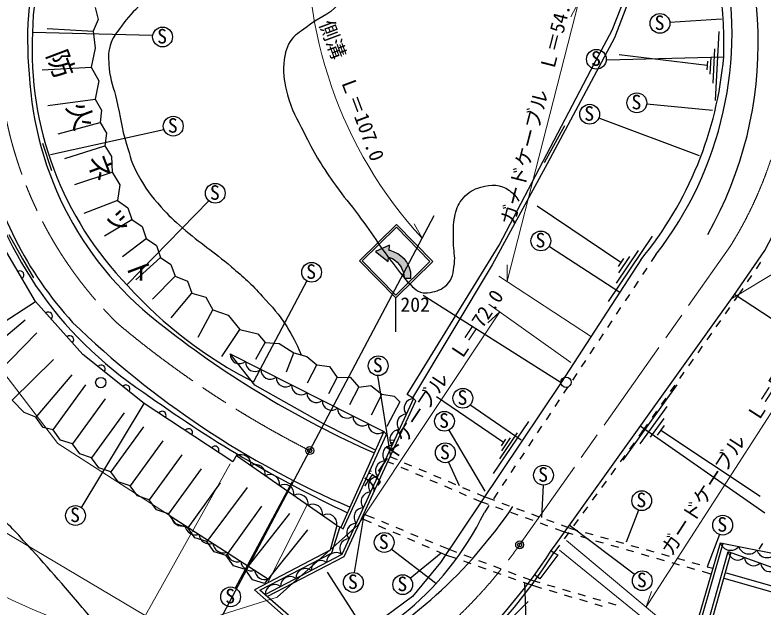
# Model space of a CAD drawing. Units: millimetres, scale not verified. Extents: x 40000 to 680000, y 20000 to 380000.
# Drawn here: x 259191 to 353658, y 233105 to 307839 of the extents above; entities that cross this region are included whole.
import ezdxf
from ezdxf.enums import TextEntityAlignment as Align

# ---------------------------------------------------------------- set-up
doc = ezdxf.new("R2010")
doc.units = ezdxf.units.MM
doc.header["$LTSCALE"] = 1000
doc.header["$PDMODE"] = 32
doc.header["$PDSIZE"] = 500
doc.linetypes.add('CHAIN', pattern=[18.5, 12, -1.5, 3.5, -1.5])
for name, color, linetype, lineweight in [('M-BGD', 7, 'Continuous', 25), ('M-BMK', 2, 'CHAIN', 13), ('M-BMK-SRVR', 3, 'Continuous', 25), ('M-STR-HTXT', 7, 'Continuous', 13), ('M-STR-STRC', 7, 'Continuous', 25)]:
    doc.layers.add(name, color=color, linetype=linetype, lineweight=lineweight)
doc.layers.add('M-OTRS', color=6, linetype='Continuous')
doc.styles.add('ＭＳ ゴシック', font='')
doc.styles.get('ＭＳ ゴシック').set_extended_font_data('MS Gothic')

msp = doc.modelspace()

# ---------------------------------------------------------------- hatches: boundary and pattern name
at = {"layer": 'M-STR-STRC'}
msp.add_hatch(color=256, dxfattribs=at).paths.add_polyline_path([(306350, 277270), (306303, 276720), (304720, 277988), (306475, 278764), (306441, 278129), (306583, 278128), (307004, 277955), (307524, 277683), (307916, 277398), (308421, 276957), (308630, 276730), (308963, 276050), (309184, 275385), (309177, 274596), (308345, 274602), (308279, 275082), (308211, 275421), (308045, 275804), (307948, 276016), (307767, 276313), (307473, 276626), (307179, 276896), (306870, 277082)])
msp.add_hatch(color=256, dxfattribs=at).paths.add_polyline_path([(306350, 277270), (306303, 276720), (304720, 277988), (306475, 278764), (306441, 278129), (306583, 278128), (307004, 277955), (307524, 277683), (307916, 277398), (308421, 276957), (308630, 276730), (308963, 276050), (309184, 275385), (309177, 274596), (308345, 274602), (308279, 275082), (308211, 275421), (308045, 275804), (307948, 276016), (307767, 276313), (307473, 276626), (307179, 276896), (306870, 277082)])

# ---------------------------------------------------------------- linework, layer by layer
at = {"layer": 'M-BGD'}
for p, q in [((269304, 308790), (269687, 307257)), ((269687, 307257), (269073, 305799)), ((341881, 306947), (348419, 307363)), ((263273, 306152), (269073, 305799)), ((276551, 305262), (261404, 305628)), ((269073, 305799), (269328, 303637)), ((348079, 305733), (347593, 297047)), ((269328, 303637), (268833, 301232)), ((347544, 303585), (347301, 299242)), ((333952, 302171), (348696, 302566)), ((346596, 301459), (335494, 302817)), ((347070, 302522), (346948, 300351)), ((346626, 302002), (346565, 300917)), ((262611, 300901), (268833, 301232)), ((268833, 301232), (269793, 299544)), ((269793, 299544), (269306, 297205)), ((263339, 296428), (269306, 297205)), ((269306, 297205), (270108, 295843)), ((270108, 295843), (269932, 294271)), ((338967, 296624), (347290, 295814)), ((333000, 294830), (345586, 290087)), ((264663, 292821), (269932, 294271)), ((269932, 294271), (270735, 292909)), ((326072, 289222), (328640, 293897)), ((278011, 293344), (263661, 290182)), ((270735, 292909), (270559, 291337)), ((262665, 291650), (263800, 288227)), ((265490, 289709), (270559, 291337)), ((270559, 291337), (271361, 289975)), ((271361, 289975), (271445, 287990)), ((266748, 286433), (271445, 287990)), ((271445, 287990), (272441, 286400)), ((272441, 286400), (272138, 284401)), ((272138, 284401), (267874, 282792)), ((272138, 284401), (273444, 283510)), ((283668, 284376), (273311, 273771)), ((273444, 283510), (273955, 282014)), ((335707, 276584), (325121, 283712)), ((270511, 279973), (273955, 282014)), ((273955, 282014), (275261, 281123)), ((275261, 281123), (275772, 279627)), ((272752, 277368), (275772, 279627)), ((275772, 279627), (277078, 278736)), ((339655, 279909), (334111, 271675)), ((277078, 278736), (277588, 277239)), ((326706, 278595), (335554, 272849)), ((337877, 278114), (335105, 273998)), ((274473, 274411), (277588, 277239)), ((277588, 277239), (278895, 276348)), ((336053, 277098), (335360, 276069)), ((336792, 277349), (335406, 275291)), ((340134, 277606), (339552, 276731)), ((278895, 276348), (279405, 274852)), ((338998, 275899), (338444, 275066)), ((353348, 276616), (352784, 275790)), ((352220, 274964), (351656, 274139)), ((279405, 274852), (276547, 271984)), ((279405, 274852), (280982, 274235)), ((280982, 274235), (281512, 272712)), ((296045, 274269), (289293, 261524)), ((337890, 274234), (337336, 273402)), ((351092, 273313), (350418, 272326)), ((278908, 269623), (281512, 272712)), ((281512, 272712), (283277, 272205)), ((283277, 272205), (284160, 270616)), ((307282, 267862), (307282, 272129)), ((336782, 272569), (336227, 271737)), ((350418, 272326), (350009, 271743)), ((356767, 268153), (350040, 272561)), ((249049, 263413), (261772, 271689)), ((282328, 267152), (284160, 270616)), ((284160, 270616), (286112, 269927)), ((335673, 270904), (335119, 270072)), ((349433, 270926), (348857, 270108)), ((260483, 269335), (253301, 263255)), ((286112, 269927), (287591, 268137)), ((334565, 269239), (334011, 268407)), ((348282, 269290), (347706, 268473)), ((261940, 267713), (255847, 261486)), ((285329, 264724), (287591, 268137)), ((287591, 268137), (289846, 267576)), ((289846, 267576), (290778, 266507)), ((333457, 267574), (332903, 266742)), ((347131, 267655), (346555, 266837)), ((289611, 264379), (290778, 266507)), ((290778, 266507), (292559, 266365)), ((292559, 266365), (294391, 265189)), ((332349, 265909), (331795, 265077)), ((345979, 266019), (345404, 265202)), ((286356, 265065), (305760, 255255)), ((293478, 262774), (294391, 265189)), ((294391, 265189), (296046, 264726)), ((296046, 264726), (297308, 263674)), ((264063, 264346), (258856, 259204)), ((296149, 261408), (297308, 263674)), ((297308, 263674), (298892, 263468)), ((331241, 264244), (330687, 263412)), ((344828, 264384), (344253, 263566)), ((298892, 263468), (299870, 262096)), ((343677, 262748), (343101, 261931)), ((266355, 262410), (261838, 257062)), ((298820, 260042), (299870, 262096)), ((299870, 262096), (301540, 262107)), ((301540, 262107), (302614, 260873)), ((304984, 262318), (306624, 252059)), ((330132, 262580), (329578, 261747)), ((264025, 255475), (268143, 261135)), ((301490, 258675), (302614, 260873)), ((302614, 260873), (304140, 261072)), ((304140, 261072), (305527, 259980)), ((329024, 260915), (328470, 260082)), ((336003, 251637), (342821, 261132)), ((342526, 261113), (341950, 260295)), ((305527, 259980), (304161, 257309)), ((305527, 259980), (307091, 259742)), ((260369, 257648), (258856, 259204)), ((270569, 259370), (266451, 253710)), ((307807, 259013), (306152, 255914)), ((307091, 259742), (307807, 259013)), ((320867, 253875), (312423, 259654)), ((327916, 259250), (327362, 258417)), ((341375, 259477), (340799, 258660)), ((267534, 245567), (275514, 258798)), ((316613, 258651), (323099, 254192)), ((338160, 253686), (341568, 258434)), ((261838, 257062), (260369, 257648)), ((262757, 255775), (261838, 257062)), ((272995, 257606), (268877, 251945)), ((326808, 257585), (326254, 256752)), ((340224, 257842), (339648, 257024)), ((324053, 256516), (319558, 249949)), ((339072, 256206), (338663, 255624)), ((339464, 254548), (341168, 256922)), ((264025, 255475), (262757, 255775)), ((264944, 254188), (264025, 255475)), ((275421, 255841), (271303, 250180)), ((305760, 255255), (300355, 243148)), ((306111, 254903), (305760, 255255)), ((313993, 255441), (318514, 247741)), ((322616, 255089), (320369, 251805)), ((325700, 255920), (325146, 255087)), ((338663, 255624), (337959, 254658)), ((353894, 244956), (338139, 255928)), ((340342, 254817), (341195, 256004)), ((340768, 255410), (353302, 247116)), ((266451, 253710), (264944, 254188)), ((300652, 242958), (306111, 254903)), ((321148, 254285), (320586, 253464)), ((321742, 254482), (320618, 252840)), ((324592, 254255), (324038, 253422)), ((267370, 252423), (266451, 253710)), ((277847, 254076), (273729, 248415)), ((337370, 253849), (336781, 253041)), ((268877, 251945), (267370, 252423)), ((280273, 252311), (276155, 246651)), ((287271, 252391), (286711, 251438)), ((323483, 252590), (322929, 251758)), ((336193, 252232), (335604, 251424)), ((269796, 250658), (268877, 251945)), ((299836, 243416), (287148, 252172)), ((307049, 251122), (306381, 251411)), ((306624, 252059), (307439, 251714)), ((308359, 251323), (309280, 250933)), ((313922, 251388), (315274, 248462)), ((271303, 250180), (269796, 250658)), ((282699, 250547), (278581, 244886)), ((308884, 250328), (307967, 250725)), ((310201, 250542), (311121, 250152)), ((322375, 250925), (321821, 250093)), ((335015, 250616), (334427, 249807)), ((272222, 248894), (271303, 250180)), ((310720, 249534), (309802, 249931)), ((312042, 249762), (312962, 249371)), ((273729, 248415), (272222, 248894)), ((285125, 248782), (281007, 243121)), ((287053, 235541), (294248, 248952)), ((312556, 248739), (311638, 249136)), ((313883, 248981), (314804, 248590)), ((321267, 249260), (320713, 248428)), ((325874, 248498), (325684, 244395)), ((333838, 248999), (333250, 248190)), ((274648, 247129), (273729, 248415)), ((288507, 248185), (283433, 241356)), ((314391, 247945), (313473, 248342)), ((316227, 247151), (315309, 247548)), ((315724, 248200), (316645, 247809)), ((320159, 247595), (319605, 246763)), ((276155, 246651), (274648, 247129)), ((277074, 245364), (276155, 246651)), ((317812, 246465), (317145, 246754)), ((317565, 247419), (318380, 247073)), ((318380, 247073), (319730, 246578)), ((332661, 247382), (332072, 246574)), ((290327, 245835), (285859, 239592)), ((318971, 246047), (317812, 246465)), ((319051, 245930), (318469, 245056)), ((320852, 245368), (319912, 245708)), ((320668, 246233), (321607, 245888)), ((331484, 245765), (330895, 244957)), ((278581, 244886), (277074, 245364)), ((279500, 243599), (278581, 244886)), ((293869, 244908), (288285, 237827)), ((302070, 237450), (303300, 244803)), ((304575, 244275), (303300, 244803)), ((322734, 244689), (321793, 245029)), ((322546, 245543), (323484, 245199)), ((324423, 244854), (325362, 244509)), ((337950, 245342), (336392, 241282)), ((278922, 244529), (291216, 236623)), ((303007, 244290), (304157, 243791)), ((306422, 243510), (305499, 243893)), ((324615, 244010), (323674, 244350)), ((326301, 244164), (327239, 243820)), ((330306, 244148), (329718, 243340)), ((281007, 243121), (279500, 243599)), ((281926, 241834), (281007, 243121)), ((296152, 242856), (290711, 236062)), ((299836, 243416), (299003, 240272)), ((300207, 243211), (299184, 239912)), ((299836, 243416), (300355, 243148)), ((300355, 243148), (300652, 242958)), ((305075, 243394), (305992, 242996)), ((308270, 242745), (307346, 243127)), ((326496, 243331), (325555, 243671)), ((328595, 242574), (327437, 242992)), ((328178, 243475), (329528, 242979)), ((337399, 237261), (329170, 243423)), ((329528, 242979), (330241, 242779)), ((306910, 242598), (307828, 242200)), ((310118, 241979), (309194, 242362)), ((329129, 242532), (328540, 241723)), ((329668, 242265), (328595, 242574)), ((331590, 241713), (330629, 241989)), ((331204, 242509), (332167, 242240)), ((333129, 241970), (334092, 241700)), ((348168, 242253), (346610, 238193)), ((283433, 241356), (281926, 241834)), ((284352, 240070), (283433, 241356)), ((308745, 241803), (309663, 241405)), ((310580, 241007), (311498, 240610)), ((311966, 241214), (311042, 241597)), ((327952, 240915), (327248, 239948)), ((333513, 241161), (332552, 241437)), ((335055, 241430), (336018, 241160)), ((348592, 241108), (342899, 221317)), ((348274, 241216), (357510, 239351)), ((353582, 241124), (353139, 240425)), ((285859, 239592), (284352, 240070)), ((306691, 240439), (312285, 236142)), ((309094, 236763), (313001, 239958)), ((312415, 240212), (313565, 239714)), ((314164, 240304), (312890, 240831)), ((314977, 239999), (314164, 240304)), ((335435, 240609), (334474, 240885)), ((337357, 240057), (336396, 240333)), ((336981, 240891), (337944, 240621)), ((338907, 240351), (339870, 240081)), ((345566, 227136), (349268, 240135)), ((349582, 239991), (345984, 227085)), ((286778, 238305), (285859, 239592)), ((290123, 235253), (299184, 239912)), ((313565, 239714), (314870, 239254)), ((316850, 239296), (315914, 239648)), ((339279, 239504), (338318, 239780)), ((341202, 238952), (340241, 239228)), ((340833, 239812), (341796, 239542)), ((342759, 239272), (343722, 239002)), ((288285, 237827), (286778, 238305)), ((315813, 238922), (316756, 238589)), ((317699, 238257), (318643, 237925)), ((318723, 238594), (317786, 238945)), ((320595, 237892), (319659, 238243)), ((343124, 238400), (342163, 238676)), ((345046, 237848), (344085, 238124)), ((344684, 238732), (345647, 238463)), ((346610, 238193), (347323, 237993)), ((289204, 236540), (288285, 237827)), ((302527, 231509), (298670, 237507)), ((319586, 237593), (320529, 237260)), ((322468, 237190), (321532, 237541)), ((347080, 237263), (346007, 237572)), ((290711, 236062), (289204, 236540)), ((321472, 236928), (322415, 236596)), ((323358, 236264), (324663, 235804)), ((324217, 236534), (323404, 236839)), ((323746, 231508), (323571, 236189)), ((325497, 236160), (324217, 236534)), ((324663, 235804), (325688, 235501)), ((327416, 235598), (326457, 235879)), ((329336, 235037), (328376, 235318)), ((326647, 235217), (327606, 234933)), ((328565, 234649), (329524, 234365)), ((331256, 234476), (330296, 234756)), ((316953, 226831), (324000, 233822)), ((330483, 234081), (331441, 233798)), ((333175, 233914), (332215, 234195)), ((332400, 233514), (333359, 233230)), ((335095, 233353), (334135, 233634))]:
    msp.add_line(p, q, dxfattribs=at)
for points in [[(322388, 328796), (331509, 325148), (336252, 321013), (337650, 316453), (337407, 311588), (334914, 304961), (326401, 289030), (319469, 276301), (309375, 259519)], [(309536, 259409), (308725, 259949), (320346, 278799), (331899, 300851), (334615, 305918), (336723, 311310), (336966, 316498), (335304, 321039), (330804, 325052), (322388, 328006)], [(286711, 251438), (275514, 258798), (267771, 265000), (261772, 271689), (257880, 278378), (256137, 282229), (253786, 288836), (253137, 292180)], [(326919, 240238), (327317, 240808), (349972, 272447), (353905, 278122), (356462, 283011)], [(258434, 280118), (260139, 277043), (261544, 274641)], [(338225, 276950), (328185, 261465), (312933, 238724), (309376, 234437), (303721, 230241), (297793, 226958), (293506, 225043)], [(304625, 252931), (298166, 256228), (289491, 261119), (286356, 265065)], [(309536, 259409), (300483, 239735), (290808, 234681)], [(291051, 234438), (300753, 239465), (309833, 259139), (309536, 259409)], [(342899, 221317), (342503, 221425), (348274, 241216)], [(299003, 240272), (289455, 235264), (293076, 232075), (287473, 226814), (275636, 222598), (271455, 219252)], [(326919, 240238), (327248, 239948), (327727, 239674), (325475, 236665), (324799, 237151)], [(349268, 240135), (367564, 233527), (367456, 232149)], [(348982, 237431), (367456, 232149), (385587, 226891)], [(348698, 236742), (367426, 231391), (385546, 226202)], [(272272, 219180), (275851, 222074), (287800, 226400), (293750, 232064), (290123, 235253)]]:
    msp.add_lwpolyline(points, dxfattribs=at)
for centre, radius in [((340643, 306772), 1250), ((277829, 305061), 1250), ((332615, 302244), 1250), ((337723, 296751), 1250), ((331763, 295312), 1250), ((279177, 293802), 1250), ((284487, 285330), 1250), ((325602, 279320), 1250), ((296648, 275358), 1250), ((305061, 263565), 1250), ((270029, 261434), 651), ((315751, 259457), 1250), ((313428, 256556), 1250), ((313536, 252577), 1250), ((325937, 249746), 1250), ((338343, 246529), 1250), ((266833, 244656), 1250), ((348561, 243439), 1250), ((305820, 241256), 1250), ((301917, 236210), 1250), ((308160, 235932), 1250), ((338406, 236428), 1250), ((286423, 234395), 1250)]:
    msp.add_circle(centre, radius, dxfattribs=at)
for centre, radius, start, end in [((307688, 304592), 54216, 114.87431, 193.89285), ((304182, 305598), 45564, 322.09498, 63.0284), ((305206, 303950), 55368, 337.77945, 47.74638), ((305184, 305573), 52611, 134.30538, 177.69622), ((301332, 304337), 47398, 357.85925, 50.2011), ((308763, 304396), 47375, 136.85172, 178.50979), ((307705, 304713), 46920, 143.83826, 185.31742), ((304188, 304295), 48866, 330.37676, 32.91993), ((307997, 304413), 55479, 176.61564, 213.61689), ((304113, 303447), 42765, 177.07664, 224.17863), ((302235, 306610), 46637, 320.5079, 355.02537), ((303501, 302575), 42571, 182.97603, 233.25582), ((301130, 300748), 46975, 191.26121, 222.45317), ((259826, 275033), 500, 300.19162, 120.19162), ((302713, 301485), 49460, 214.18101, 236.58805), ((314376, 310748), 55246, 222.19082, 242.99847), ((263436, 269834), 500, 311.89114, 131.89114), ((347177, 352270), 115935, 225.88179, 246.79929), ((355342, 367333), 125508, 231.97758, 246.09491), ((266107, 266856), 500, 311.89114, 131.89114), ((287550, 265015), 1194, 177.6253, 308.73503), ((270081, 263150), 500, 321.30363, 141.30363), ((289490, 264034), 1194, 177.6253, 308.73503), ((291430, 263053), 1194, 177.6253, 308.73503), ((293371, 262072), 1194, 177.6253, 308.73503), ((273203, 260649), 500, 321.30363, 141.30363), ((295311, 261091), 1194, 177.6253, 308.73503), ((369089, 389228), 159410, 234.03906, 244.79336), ((297251, 260110), 1194, 177.6253, 308.73503), ((299192, 259129), 1194, 177.6253, 308.73503), ((309526, 258221), 1188, 89.5291, 221.05045), ((301132, 258148), 1194, 177.6253, 308.73503), ((277770, 257315), 500, 326.68206, 146.68206), ((303073, 257167), 1194, 177.6253, 308.73503), ((308621, 256254), 1188, 89.5291, 221.05045), ((305013, 256186), 1194, 177.6253, 308.73503), ((281112, 255118), 500, 326.68206, 146.68206), ((307716, 254287), 1188, 89.5291, 221.05045), ((284455, 252921), 500, 326.68206, 146.68206), ((306810, 252319), 1188, 89.5291, 221.05045), ((287761, 251122), 1216, 350.50226, 120.27895), ((305905, 250352), 1188, 89.5291, 221.05045), ((289574, 249871), 1216, 350.50226, 120.27895), ((291386, 248620), 1216, 350.50226, 120.27895), ((305000, 248384), 1188, 89.5291, 221.05045), ((293199, 247369), 1216, 350.50226, 120.27895), ((304094, 246417), 1188, 89.5291, 221.05045), ((295011, 246119), 1216, 350.50226, 120.27895), ((296824, 244868), 1216, 350.50226, 120.27895), ((271706, 279722), 60736, 298.09081, 326.02494), ((303189, 244450), 1188, 89.5291, 221.05045), ((298636, 243617), 1216, 350.50226, 120.27895), ((285119, 261152), 37031, 308.18274, 334.23691), ((280255, 244671), 1340, 186.07463, 288.43293), ((282011, 243541), 1340, 186.07463, 288.43293), ((302284, 242482), 1188, 89.5291, 221.05045), ((283767, 242412), 1340, 186.07463, 288.43293), ((285523, 241282), 1340, 186.07463, 288.43293), ((301378, 240515), 1188, 89.5291, 221.05045), ((349555, 241611), 1341, 197.13977, 320.03268), ((287280, 240153), 1340, 186.07463, 288.43293), ((299747, 238786), 1201, 52.23534, 182.92496), ((268125, 278442), 70116, 311.22397, 326.98378), ((265494, 279639), 73409, 312.14882, 327.27021), ((350449, 240223), 1184, 184.27732, 316.00809), ((351865, 241145), 1341, 197.13977, 320.03268), ((354174, 240678), 1341, 197.13977, 320.03268), ((352482, 239489), 1184, 184.27732, 316.00809), ((289036, 239023), 1340, 186.07463, 288.43293), ((297812, 237775), 1201, 52.23534, 182.92496), ((354515, 238755), 1184, 184.27732, 316.00809), ((290792, 237894), 1340, 186.07463, 288.43293), ((295877, 236764), 1201, 52.23534, 182.92496), ((293942, 235753), 1201, 52.23534, 182.92496), ((292007, 234743), 1201, 52.23534, 182.92496)]:
    msp.add_arc(centre, radius, start, end, dxfattribs=at)
for points, knots in [([(304474, 334719), (304617, 334186), (304627, 333936), (304621, 333429), (304607, 332348), (304193, 331766), (303624, 330847), (303014, 329863), (302504, 329430), (301810, 328505), (300843, 327216), (300070, 326630), (299372, 325178), (299038, 324484), (298745, 324086), (298723, 323316), (298687, 322023), (298949, 321296), (299336, 320061), (299726, 318815), (300311, 318262), (300753, 317034), (301103, 316061), (301290, 315500), (301438, 314476), (301564, 313598), (301679, 313068), (301474, 312206), (301172, 310942), (300843, 310220), (300020, 309215), (298779, 307699), (297470, 307517), (295952, 306278), (295141, 305617), (294494, 305390), (293952, 304495), (293365, 303526), (293256, 302838), (293141, 301711), (292982, 300156), (293263, 299259), (293628, 297739), (294094, 295794), (294741, 294816), (295654, 293036), (296970, 290472), (297756, 289045), (299411, 286685), (300435, 285225), (301121, 284489), (302194, 283064), (304256, 280329), (305218, 278654), (307329, 275957), (308081, 274996), (308477, 274425), (309356, 273579), (309716, 273231), (309936, 273009), (310410, 272849), (310860, 272697), (311159, 272731), (311626, 272822), (312502, 272992), (313062, 273150), (313707, 273768), (314503, 274530), (314540, 275323), (314680, 276416), (314813, 277464), (314568, 278062), (314572, 279119), (314577, 280504), (314463, 281312), (314788, 282659), (315000, 283540), (315208, 284066), (315815, 284740), (316487, 285486), (317035, 285825), (318004, 286091), (319376, 286467), (320482, 286534), (321625, 285686), (322195, 285262), (322482, 284966), (322841, 284334)], [0, 0, 0, 0, 1, 1, 1, 2, 2, 2, 3, 3, 3, 4, 4, 4, 5, 5, 5, 6, 6, 6, 7, 7, 7, 8, 8, 8, 9, 9, 9, 10, 10, 10, 11, 11, 11, 12, 12, 12, 13, 13, 13, 14, 14, 14, 15, 15, 15, 16, 16, 16, 17, 17, 17, 18, 18, 18, 19, 19, 19, 20, 20, 20, 21, 21, 21, 22, 22, 22, 23, 23, 23, 24, 24, 24, 25, 25, 25, 26, 26, 26, 27, 27, 27, 28, 28, 28, 29, 29, 29, 29]), ([(272167, 326946), (272839, 326218), (273093, 325964), (273788, 325460), (274606, 324867), (275231, 324810), (276086, 324271), (276905, 323754), (277498, 323540), (278031, 322730), (278676, 321752), (278804, 321047), (279004, 319893), (279321, 318062), (279208, 316976), (278950, 315136), (278789, 313982), (278523, 313341), (277950, 312326), (277158, 310921), (276218, 310499), (275140, 309299), (274140, 308186), (273500, 307622), (272626, 306407), (271991, 305524), (271533, 305045), (271221, 304002), (270900, 302929), (271000, 302254), (271086, 301138), (271210, 299527), (271672, 298686), (272032, 297111), (272530, 294934), (272615, 293664), (273275, 291530), (273754, 289979), (273934, 289051), (274734, 287639), (275696, 285941), (276347, 285035), (277653, 283585), (278633, 282496), (279233, 281928), (280342, 280971), (282681, 278953), (284185, 278056), (286531, 276045), (288121, 274682), (289024, 273915), (290422, 272356), (291708, 270922), (292485, 270141), (293503, 268505), (294330, 267177), (294597, 266624), (295327, 264938)], [0, 0, 0, 0, 1, 1, 1, 2, 2, 2, 3, 3, 3, 4, 4, 4, 5, 5, 5, 6, 6, 6, 7, 7, 7, 8, 8, 8, 9, 9, 9, 10, 10, 10, 11, 11, 11, 12, 12, 12, 13, 13, 13, 14, 14, 14, 15, 15, 15, 16, 16, 16, 17, 17, 17, 18, 18, 18, 19, 19, 19, 19]), ([(275915, 223133), (274014, 225280), (273514, 225853), (272023, 227637), (270285, 229716), (269441, 230988), (267688, 233054), (264619, 236669), (262851, 238653), (259661, 242161), (258897, 243001), (258390, 243403), (257688, 244296), (256377, 245966), (255544, 246957), (254959, 248998), (254383, 251009), (254718, 252266), (254856, 254353), (254940, 255620), (255174, 256309), (255364, 257565), (255576, 258967), (255637, 259414), (255878, 261159)], [0, 0, 0, 0, 1, 1, 1, 2, 2, 2, 3, 3, 3, 4, 4, 4, 5, 5, 5, 6, 6, 6, 7, 7, 7, 8, 8, 8, 8])]:
    msp.add_open_spline(points, degree=3, knots=knots, dxfattribs=at)
at = {"layer": 'M-BMK'}
msp.add_line((322922, 240954), (349575, 278725), dxfattribs=at)
for centre, radius, start, end in [((307803, 305050), 50780, 144.67387, 225.36271), ((306442, 305480), 50756, 328.18938, 30.39333), ((354334, 366813), 127836, 229.97784, 243.05935), ((271553, 277322), 62939, 293.38807, 324.70256)]:
    msp.add_arc(centre, radius, start, end, dxfattribs=at)
at = {"layer": 'M-BMK-SRVR'}
for p, q in [((296415, 252850), (312124, 282533)), ((281465, 224600), (296415, 252850))]:
    msp.add_line(p, q, dxfattribs=at)
for centre in [(296415, 252850), (322922, 240954)]:
    msp.add_circle(centre, 500, dxfattribs=at)
for p in [(296415, 252850), (322922, 240954)]:
    msp.add_point(p, dxfattribs=at)
at = {"layer": 'M-OTRS'}
msp.add_point((296415, 252850), dxfattribs=at)
msp.add_point((296415, 252850), dxfattribs=at)
at = {"layer": 'M-STR-HTXT'}
for p, q in [((321327, 274253), (330357, 309429)), ((330357, 309429), (329375, 307616)), ((338911, 233131), (373687, 287212)), ((310599, 279650), (309616, 281462)), ((321327, 274253), (321340, 276314)), ((320314, 274854), (331853, 267287)), ((319050, 271314), (329374, 263963)), ((320415, 270361), (318890, 268974)), ((274660, 230293), (286382, 251189)), ((291072, 236112), (296094, 245998)), ((328820, 241513), (340224, 232001)), ((327937, 240270), (339215, 231136)), ((338911, 233131), (339572, 235084))]:
    msp.add_line(p, q, dxfattribs=at)
for points in [[(275633, 232028), (237760, 254484), (219610, 282120), (244764, 358294)], [(237853, 288722), (264590, 253747), (291216, 236623)], [(272804, 228203), (292289, 234337), (302491, 243458), (320415, 270361)]]:
    msp.add_lwpolyline(points, dxfattribs=at)
for centre, radius, start, end in [((292012, 303246), 76810, 131.60253, 263.06233), ((351197, 316854), 55067, 175.74052, 222.50187)]:
    msp.add_arc(centre, radius, start, end, dxfattribs=at)
at = {"layer": 'M-STR-STRC', "lineweight": 13}
msp.add_line((349590, 271980), (398401, 301463), dxfattribs=at)
at = {"layer": 'M-STR-STRC'}
for p, q in [((307356, 281395), (302686, 276799)), ((307353, 281039), (303042, 276796)), ((311595, 276728), (307353, 281039)), ((311952, 276725), (307356, 281395)), ((302686, 276799), (307282, 272129)), ((303042, 276796), (307285, 272486)), ((307282, 272129), (311952, 276725)), ((307285, 272486), (311595, 276728)), ((310744, 272456), (328185, 261465))]:
    msp.add_line(p, q, dxfattribs=at)
msp.add_lwpolyline([(309177, 274596), (309184, 275385), (308963, 276050), (308630, 276730), (308421, 276957), (307916, 277398), (307524, 277683), (307004, 277955), (306583, 278128), (306441, 278129), (306475, 278764), (304720, 277988), (306303, 276720), (306350, 277270), (306870, 277082), (307179, 276896), (307473, 276626), (307767, 276313), (307948, 276016), (308045, 275804), (308211, 275421), (308279, 275082), (308345, 274602)], close=True, dxfattribs=at)
msp.add_circle((328779, 261477), 651, dxfattribs=at)

# ---------------------------------------------------------------- texts
at = {"layer": 'M-BGD', "style": 'ＭＳ ゴシック'}
for p in [(339965, 305398), (277150, 303688), (331936, 300870), (337044, 295378), (331085, 293938), (278498, 292428), (283808, 283956), (324923, 277947), (295969, 273984), (304383, 262192), (315073, 258083), (312749, 255182), (312857, 251203), (325258, 248373), (337664, 245155), (266155, 243282), (347882, 242066), (305141, 239882), (301238, 234836), (337727, 235054), (307482, 234558), (285744, 233021)]:
    msp.add_text('S', height=1833, dxfattribs=at).set_placement(p, align=Align.BOTTOM_LEFT)
msp.add_text('防\u3000火\u3000ネ\u3000ッ\u3000ト', height=2566, rotation=290.732, dxfattribs=at).set_placement((262459, 302578), align=Align.BOTTOM_LEFT)
at = {"layer": 'M-STR-HTXT', "style": 'ＭＳ ゴシック'}
for s, rotation, p in [('ガードケーブル\u3000Ｌ＝54.0', 75.603, (322758, 281049)), ('側溝\u3000Ｌ＝107.0', 290.583, (297077, 306552)), ('ガードケーブル\u3000Ｌ＝72.0', 56.327, (304830, 247094)), ('ガードケーブル\u3000Ｌ＝58.0', 57.258, (342605, 239145))]:
    msp.add_text(s, height=1833, rotation=rotation, dxfattribs=at).set_placement(p, align=Align.BOTTOM_LEFT)
at = {"layer": 'M-STR-STRC', "style": 'ＭＳ ゴシック'}
msp.add_text('202', height=1833, dxfattribs=at).set_placement((307858, 269819), align=Align.BOTTOM_LEFT)

doc.saveas('drawing.dxf')
